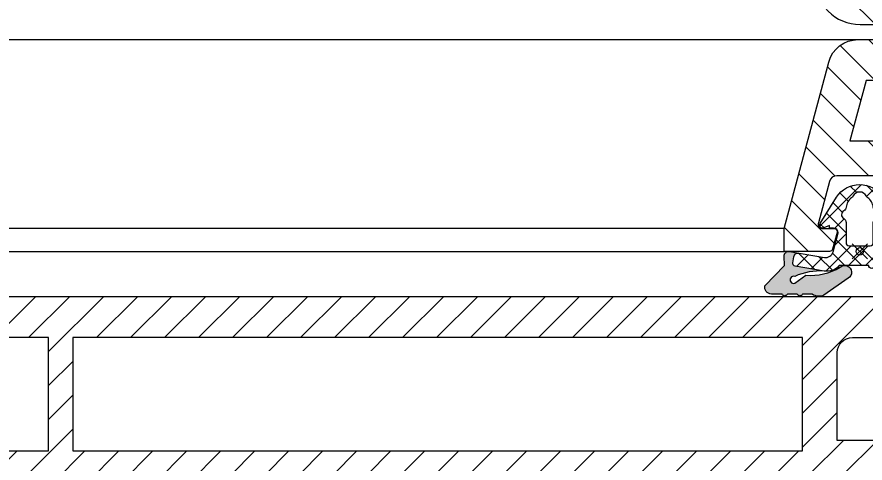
# Model space of a CAD drawing. Header units: millimetres. Extents: x -20000 to 230000, y -17405 to 25402.
# Drawn here: x 125252.3 to 125308.3, y -5923.1 to -5893.6 of the extents above; entities that cross this region are included whole.
import ezdxf

# ---------------------------------------------------------------- set-up
doc = ezdxf.new("R2010")
doc.units = ezdxf.units.MM
doc.header["$PDMODE"] = 35
doc.header["$PDSIZE"] = 0.5
doc.layers.get('0').update_dxf_attribs({"lineweight": 13})
doc.layers.get('Defpoints').update_dxf_attribs({"true_color": 0xc2a584})
doc.layers.add('0 - Invisible', color=43, linetype='Continuous', lineweight=0, plot=False)
doc.layers.add('1 - Joint', color=7, linetype='Continuous', lineweight=13)
doc.layers.add('1 - PVC', color=7, linetype='Continuous', lineweight=13)
doc.styles.add('Texte Poralu', font='tahomabd.ttf')
doc.dimstyles.new('30 - 1000', dxfattribs={"dimtxt": 10, "dimasz": 10, "dimexe": 5, "dimexo": 2.5, "dimgap": 5, "dimtad": 1, "dimdec": 1, "dimtxsty": 'Texte Poralu', "dimcen": 5, "dimazin": 0, "dimtfac": 1, "dimtdec": 1, "dimtmove": 0, "dimatfit": 3, "dimfxl": 1, "dimarcsym": 0})

# ---------------------------------------------------------------- blocks, each defined once
blk = doc.blocks.new('*U293')
at = {"layer": '1 - Joint', "linetype": 'ByBlock'}
blk.add_hatch(color=256, dxfattribs=at).paths.add_polyline_path([(2.837325350334595, 3.139991519083196), (2.837230218505284, 3.783950421553527, 0.5773502691894579), (2.837179043450761, 4.130360579289117), (2.837082144486431, 4.786281435543059, 0.5773502691909409), (2.837030969431908, 5.132691593276831), (2.836925737877665, 5.845016760584257, 0.4193348017584231), (2.27370869603874, 6.282638477367072), (0.9436061346323195, 4.973423669500335), (0.3123396824385063, 5.000109868433356, 0.4776593921746675), (0.003963884089444891, 4.649794824750643), (0.1108990051861845, 4.024656032906933, -0.406954113261026), (0.3554536081701379, 4.364833528126837), (0.7494759464625539, 4.434306012226443, -0.4186793779256662), (0.9816712415331502, 4.269069366799158), (1.304053628361999, 2.355574123706901, -0.1252863138081158), (1.658837343635242, 4.297025540807226, -1.387029410552403), (2.110892919166418, 4.301161987306841), (1.585120378506418, 3.56910120961038, -0.153630631233487), (1.052299900505204, 1.300656256895308, 0.167658565838902), (0.9341191521853036, 1.032052687149189), (0.9341191521853036, 0.9581185570023079, 0.7449870863440491), (1.777665545088894, 0.7801199396617445), (2.905789576016105, 2.370638600377788, 0.2506215972346258)])
h = blk.add_hatch(dxfattribs=at)
h.set_pattern_fill('ANSI37', color=256, scale=0.25, style=0)
h.set_pattern_definition([(45, (0, 0), (-0.561266007566822, 0.5612660075668221), []), (135, (0, 0), (-0.5612660075668221, -0.561266007566822), [])])
h.paths.add_polyline_path([(0.9341191521853036, 0.9581185570023079, -0.04115551601890488), (0.9341191521853036, 1.032052687149189), (0.9341191521853036, 1.363633654231307, 0.2771051803063581), (1.304053628362454, 2.355574123705082), (0.981165421449078, 4.272071653411331, 0.4142135623735269), (0.7494759464620991, 4.434306012226443), (0.3554536081701379, 4.364833528126837, 0.4069541132610259), (0.1108990051861845, 4.024656032906933), (0.3987534679972673, 2.341869411793596, -0.388878731853411), (0.0357591140418666, 1.772082409815994), (-1.225078089887574, 1.434242099237963, -0.4142135623730951), (-1.525078089887756, 1.734242099237236), (-1.525078089887756, 2.010642202159943), (-1.714314720503807, 2.010642202159943), (-1.543816532480377, 2.376276746312215, 0.1095178116833867), (-1.525078089887301, 2.460800398659558, 0.414213562372962), (-1.725078089887574, 2.660800398660286, 0.1408717361745996), (-1.831281991344894, 2.63027231761771), (-3.57761294758302, 1.535889472777854, 0.2582714339693256), (-4.421777834461864, 0.01064220215994364, 0.2582714339694442), (-3.577612947582566, -1.514605068457967), (-1.83128199134535, -2.608987913296005, 0.1408717361754908), (-1.725078089887575, -2.639515994340399, 0.4142135623730951), (-1.525078089887757, -2.439515994339672, 0.1095178116837978), (-1.543816532480378, -2.354992341990509), (-1.714314720503808, -1.989357797840057), (-1.525078089887757, -1.989357797840057), (-1.525078089887757, -1.789357797841148, -0.414213562373428), (-1.22507808988712, -1.489357797840057), (0.03575911404186594, -1.827198108418088, -0.3888787318534718), (0.3987534679972664, -2.39698511039569), (0.1041466368151297, -4.067783476015393, 0.04366094290853437), (0.1011081874175936, -4.102513111547523, 0.3639702342659416), (0.2663785518843717, -4.299474662149805), (0.758899242387087, -4.386319348443067, 0.03772682989310878), (0.7888898933433658, -4.389301645021987, 0.3706939118394439), (0.9905904285233184, -4.224087433374734), (1.314452114771029, -2.387376540084006, 0.2713813844121956), (0.9341191521853032, -1.342260662717308), (0.9341191521853032, -0.9891440048413644, 1), (0.9341191521853033, -0.5891440048399093)])
h.paths.add_polyline_path([(-0.3658808478144236, 0.7106422021588515), (-0.3658808478144239, -0.6893577978407847, -0.4142135623735945), (-0.5658808478146967, -0.8893577978415123), (-1.902162592191417, -0.889357797839693, 0.2679491924312639), (-2.16197021332664, -1.039357797841148, -0.2679491924311203), (-2.421777834462318, -1.189357797838965, -0.2713242461924865), (-2.683452612631299, -1.036076271353522, 0.2434314752799365), (-2.913794247934675, -0.8844355081109819, -0.2106048335014689), (-3.543891381010326, -0.5238521096653124, 0.1163404642471713), (-3.648952251402989, -0.434769724362922, -0.2819206211492917), (-3.921777834462318, 0.01064220215994355, -0.2819206211492656), (-3.648952251402989, 0.45605412868099, 0.1163404642473058), (-3.543891381010326, 0.5451365139851994, -0.2106048335014686), (-2.913794247934675, 0.9057199124308687, 0.2434314752799362), (-2.683452612631299, 1.057360675673408, -0.2713242461923491), (-2.421777834462318, 1.210642202160671, -0.2679491924311201), (-2.16197021332664, 1.060642202159216, 0.2679491924306129), (-1.902162592192326, 0.9106422021595794), (-0.5658808478142416, 0.9106422021595791, -0.4142135623730951)], flags=16)
at = {"layer": '0 - Invisible', "linetype": 'ByBlock'}
blk.add_point((0, 0), dxfattribs=at)
at = {"layer": '1 - Joint', "linetype": 'ByBlock'}
for points in [[(2.110892919166418, 4.301161987306841), (1.585120378506418, 3.56910120961038, -0.153630631233487), (1.052299900505204, 1.300656256895308, 1.132680330705248), (1.777665545088894, 0.7801199396617445), (2.905789576016105, 2.370638600377788, 0.2506215972346257), (2.837325350334595, 3.139991519083196), (2.837230218505284, 3.783950421553527, 0.577350269189458), (2.837179043450761, 4.130360579289117), (2.837082144486431, 4.786281435543059, 0.5773502691894251), (2.837030969431908, 5.132691593275012), (2.836925737877665, 5.845016760584257, 0.4193348017583478), (2.27370869603874, 6.282638477367072), (0.9436061346323195, 4.973423669500335), (0.3123396824385063, 5.000109868433356, 0.4776593921746676), (0.003963884089444891, 4.649794824750643), (0.3987534679972673, 2.341869411793596, -0.3888787318534825), (0.0357591140418666, 1.772082409815994), (-1.225078089887574, 1.434242099237963, -0.414213562373095), (-1.525078089887756, 1.734242099237236), (-1.525078089887756, 2.010642202159943), (-1.714314720503807, 2.010642202159943), (-1.543816532480377, 2.376276746312215, 0.1095178116833867), (-1.525078089887301, 2.460800398659558, 0.4142135623729619), (-1.725078089887574, 2.660800398660286, 0.1408717361754908), (-1.831281991345349, 2.63027231761771), (-3.57761294758302, 1.535889472777854, 0.2582714339693255), (-4.421777834461864, 0.01064220215994364, 0.2582714339693255), (-3.577612947583475, -1.514605068457967), (-1.83128199134535, -2.608987913296005, 0.1408717361754908), (-1.725078089887575, -2.639515994340399, 0.414213562373095), (-1.525078089887757, -2.439515994339672, 0.1095178116831429), (-1.543816532479923, -2.354992341990509), (-1.714314720503808, -1.989357797840057), (-1.525078089887757, -1.989357797840057), (-1.525078089887757, -1.789357797841148, -0.414213562373095), (-1.225078089887575, -1.489357797840057), (0.03575911404186594, -1.827198108418088, -0.3888787318534718), (0.3987534679972664, -2.39698511039569), (0.1041466368151297, -4.067783476015393, 0.04366094290853437), (0.1011081874175936, -4.102513111547523, 0.3639702342662791), (0.2663785518843717, -4.299474662149805), (0.758899242387087, -4.386319348443067, 0.03772682989310878), (0.7888898933433658, -4.389301645021987, 0.3706939118394439), (0.9905904285233184, -4.224087433374734), (1.314452114771029, -2.387376540084006, 0.2713813844121955), (0.9341191521853032, -1.342260662717308), (0.9341191521853032, -0.9891440048413644, 0.9999999999999999), (0.9341191521853033, -0.5891440048399093), (0.9341191521853036, 1.363633654231307, 0.277105180306966), (1.304053628361999, 2.355574123706901, -0.1252863138081164), (1.658837343635242, 4.297025540807226, -1.387029410552403)], [(-3.648952251402989, 0.45605412868099, 0.1163404642473058), (-3.543891381010326, 0.5451365139851994, -0.2106048335014686), (-2.913794247934675, 0.9057199124308687, 0.2434314752799362), (-2.683452612631299, 1.057360675673408, -0.2713242461923491), (-2.421777834462318, 1.210642202160671, -0.2679491924311201), (-2.16197021332664, 1.060642202159216, 0.2679491924311205), (-1.902162592191416, 0.9106422021595794), (-0.5658808478142416, 0.9106422021595791, -0.414213562373095), (-0.3658808478144236, 0.7106422021588515), (-0.3658808478144239, -0.6893577978407847, -0.414213562373095), (-0.565880847814242, -0.8893577978415123), (-1.902162592191417, -0.889357797839693, 0.2679491924312639), (-2.16197021332664, -1.039357797841148, -0.2679491924311203), (-2.421777834462318, -1.189357797838965, -0.2713242461924865), (-2.683452612631299, -1.036076271353522, 0.2434314752799365), (-2.913794247934675, -0.8844355081109819, -0.2106048335014689), (-3.543891381010326, -0.5238521096653124, 0.1163404642471713), (-3.648952251402989, -0.434769724362922, -0.2819206211492917), (-3.921777834462318, 0.01064220215994355, -0.2819206211492657)]]:
    blk.add_lwpolyline(points, format="xyb", close=True, dxfattribs=at)
blk.add_lwpolyline([(1.304053628361999, 2.355574123706901), (0.981165421449078, 4.272071653411331, 0.4142135623729482), (0.7494759464625539, 4.434306012226443), (0.3554536081701379, 4.364833528126837, 0.40695411326285), (0.1108990051861845, 4.024656032905114)], format="xyb", dxfattribs=at)
blk = doc.blocks.new('Rehau - Gamme Performance - Z75')
at = {"layer": '1 - PVC'}
h = blk.add_hatch(dxfattribs=at)
h.set_pattern_fill('ANSI31', color=256, scale=0.5, angle=90, style=0)
h.set_pattern_definition([(225, (0, 0), (-1.122532015133644, 1.122532015133644), [])])
edge = h.paths.add_edge_path()
edge.add_line((-88.24928382993676, 45.99000000000523), (-85.48999999999069, 45.99000000000523))
edge.add_line((-85.48999999999069, 45.99000000000523), (-85.48999999999069, 47.49999999999999))
edge.add_line((-85.48999999999069, 47.49999999999999), (-74.98999999999069, 47.49999999999999))
edge.add_line((-74.98999999999069, 47.49999999999999), (-68.71999999997206, 47.49999999999999))
edge.add_arc((-68.72218144929452, 46.49501717655314), 1.004985191007486, -4.28082838400951, 89.87563206038578, ccw=False)
edge.add_line((-67.71999999997206, 46.41999999999825), (-70.4199999999837, 12.17999999999301))
edge.add_arc((-68.10151395439716, 9.12599059272586), 3.83436448492521, 127.2043649946584, 145.4600747106923)
edge.add_line((-71.26000000000931, 11.30000000000291), (-73.48999999999069, 11.49999999999999))
edge.add_line((-73.48999999999069, 11.49999999999999), (-74.98999999999069, 10.63000000000465))
edge.add_line((-74.98999999999069, 10.63000000000465), (-74.98999999999069, 8.999999999999995))
edge.add_line((-74.98999999999069, 8.999999999999995), (-69.48999999999069, 8.999999999999996))
edge.add_line((-69.48999999999069, 8.999999999999996), (-69.48999999999069, 9.499999999999996))
edge.add_arc((-68.48999999999069, 9.499999999999996), 1, 90, 180, ccw=False)
edge.add_line((-68.48999999999069, 10.5), (-67.98999999999069, 10.5))
edge.add_arc((-67.98999999999069, 9.499999999999996), 1, 0, 90, ccw=False)
edge.add_line((-66.98999999999069, 9.499999999999996), (-66.98999999999069, 3.699999999997086))
edge.add_arc((-67.98999999999069, 3.699999999997086), 1, -90, 0, ccw=False)
edge.add_line((-67.98999999999069, 2.699999999997086), (-72.28999999997905, 2.699999999997085))
edge.add_line((-72.28999999997905, 2.699999999997085), (-72.28999999997905, 4.999999999999996))
edge.add_line((-72.28999999997905, 4.999999999999996), (-74.98999999999069, 4.999999999999996))
edge.add_line((-74.98999999999069, 4.999999999999996), (-74.98999999999069, 0.9999999999999956))
edge.add_arc((-73.98999999999069, 0.9999999999999954), 1, 180, 270)
edge.add_line((-73.98999999999069, -4.530580833445063e-15), (-1.989999999990687, -1.218523565145914e-16))
edge.add_arc((-2.007174987826805, 2.00711411288759), 2.007187595208706, 270.4902712269308, 359.7969250617998)
edge.add_line((-1.224646799147353e-16, 2), (-8.572527594031472e-16, 14))
edge.add_line((-8.572527594031472e-16, 14), (-3.000000000000001, 14))
edge.add_arc((-2.992265343091475, 13.79486933138258), 0.2052764383092315, 92.15937167025542, 164.4208787637697)
edge.add_line((-3.190000027301722, 13.85000018286519), (-3.479999999981374, 12.75))
edge.add_arc((-3.292198413050246, 12.69552920606764), 0.1955415644958182, 163.8254957409319, 270.6441722228936)
edge.add_line((-3.289999999979046, 12.5), (-2.539999999979046, 12.50000020000152))
edge.add_arc((-2.540000099986856, 12.20000010000535), 0.3000000999961852, -1.910016527517655e-05, 89.99998089992158, ccw=False)
edge.add_line((-2.239999999990688, 12.19999999999709), (-2.239999999990687, 9.5))
edge.add_arc((-2.739999999996788, 9.499999999992772), 0.5000000000061009, -15.1540802023016, 8.283222996396944e-10, ccw=False)
edge.add_arc((-2.748180423661364, 9.510690668621162), 0.510756182878055, 270.9177055663264, 343.92821423007496, ccw=False)
edge.add_line((-2.739999999990687, 9), (-4.989999999990688, 9))
edge.add_line((-4.989999999990688, 9), (-6.510000000009314, 9))
edge.add_arc((-6.512204451853354, 9.493491521909558), 0.4934964455845091, 194.4915912489008, 270.255941472307, ccw=False)
edge.add_line((-6.989999999990688, 9.369999999995343), (-7.729999940551353, 12.12000008215546))
edge.add_arc((-7.441154124332757, 12.20022294689142), 0.2997792747563318, 89.77941564981683, 195.5218856422021, ccw=False)
edge.add_line((-7.440000000002329, 12.5), (-6.690000000002329, 12.5))
edge.add_arc((-6.695021450809315, 12.70101635974238), 0.2010790686577961, 271.4309686846746, 374.0993958011116)
edge.add_line((-6.499999972700608, 12.75000018287392), (-6.796585329982919, 13.85089877620339))
edge.add_arc((-6.990000129723523, 13.80000010000695), 0.1999998999930972, 14.74357521650881, 89.99996283426184)
edge.add_line((-6.989999999990688, 14), (-19.98999999999069, 14))
edge.add_line((-19.98999999999069, 14), (-19.98999999999069, 21.89999999999418))
edge.add_line((-19.98999999999069, 21.89999999999418), (-22.19000000000233, 21.89999999999418))
edge.add_line((-22.19000000000233, 21.89999999999418), (-22.19000000000233, 23.24000000000524))
edge.add_line((-22.19000000000233, 23.24000000000524), (-23.98999999999069, 23.89999999999418))
edge.add_line((-23.98999999999069, 23.89999999999418), (-23.98999999999069, 21.75))
edge.add_line((-23.98999999999069, 21.75), (-30.28999999997905, 21.75))
edge.add_arc((-30.28999999997905, 23.25), 1.5, 180, 270, ccw=False)
edge.add_line((-31.78999999997905, 23.25), (-31.78999999997905, 29.5))
edge.add_line((-31.78999999997905, 29.5), (-32.28999999997905, 30))
edge.add_line((-32.28999999997905, 30), (-31.78999999997905, 30.5))
edge.add_line((-31.78999999997905, 30.5), (-31.78999999997905, 36.75))
edge.add_arc((-30.28999999997905, 36.75), 1.5, 90, 180, ccw=False)
edge.add_line((-30.28999999997905, 38.25), (-23.98999999999069, 38.25))
edge.add_line((-23.98999999999069, 38.25), (-23.98999999999069, 36.10000000000582))
edge.add_line((-23.98999999999069, 36.10000000000582), (-22.19000000000233, 36.75))
edge.add_line((-22.19000000000233, 36.75), (-22.19000000000233, 38.10000000000582))
edge.add_line((-22.19000000000233, 38.10000000000582), (-19.98999999999069, 38.10000000000582))
edge.add_line((-19.98999999999069, 38.10000000000582), (-19.98999999999069, 50.5))
edge.add_line((-19.98999999999069, 50.5), (-24.48999999999069, 50.5))
edge.add_line((-24.48999999999069, 50.5), (-24.48999999999069, 56.30000000000291))
edge.add_arc((-23.48999999999069, 56.30000000000291), 1, 90, 180, ccw=False)
edge.add_line((-23.48999999999069, 57.30000000000291), (-20.48999999999069, 57.30000000000291))
edge.add_line((-20.48999999999069, 57.30000000000291), (-20.48999999999069, 59))
edge.add_arc((-21.48999999999069, 59), 1, 0, 90)
edge.add_line((-21.48999999999069, 60), (-90.10999999998603, 59.99999999999999))
edge.add_arc((-90.10749774441169, 57.99832429393285), 2.001677270076865, 90.07162429386416, 164.8931752544079)
edge.add_line((-92.04000023915432, 58.52000043998122), (-94.98999999999069, 47.49999999999999))
edge.add_line((-94.98999999999069, 47.49999999999999), (-94.98999999999069, 45.99999999999999))
edge.add_line((-94.98999999999069, 45.99999999999999), (-91.71755994867999, 45.99999999999999))
edge.add_arc((-91.78000505813976, 46.19000692520927), 0.2000050582433572, 288.1929273698759, 359.9980161245207)
edge.add_line((-91.5800000000163, 46.19000000000232), (-91.5799992000102, 47.29000000000814))
edge.add_arc((-91.77999960001762, 47.28999959999782), 0.2000004000078114, 0.0001145942867981743, 90.0001145942868)
edge.add_line((-91.78000000002794, 47.49000000000523), (-92.0800000000163, 47.49000000000523))
edge.add_line((-92.0800000000163, 47.49000000000523), (-92.44000000000233, 47.50000080000608))
edge.add_arc((-92.43947538212188, 47.80105889481115), 0.3010585518990877, 164.798656823331, 269.9001576091116, ccw=False)
edge.add_line((-92.72999999998137, 47.88000000000465), (-91.98999999999069, 50.63000000000465))
edge.add_arc((-91.50418428935888, 50.49610378591623), 0.5039296586269806, 90.66011212022107, 164.5912008324401, ccw=False)
edge.add_line((-91.50998999999138, 50.99999999999999), (-89.98999999999069, 50.99999999999999))
edge.add_line((-89.98999999999069, 50.99999999999999), (-88.46999999997206, 50.99999999999999))
edge.add_arc((-88.46779554844375, 50.50650847768085), 0.4934964459926764, 14.491591285768209, 90.25594143543861, ccw=False)
edge.add_line((-87.98999999999069, 50.63000000000465), (-87.25, 47.88000000000465))
edge.add_arc((-87.53999910702522, 47.79999819761796), 0.3008317976221037, -90.00017007007119, 15.422537464502796, ccw=False)
edge.add_line((-87.53999999997905, 47.49916639999719), (-87.88000000000466, 47.49000000000523))
edge.add_line((-87.88000000000466, 47.49000000000523), (-88.17999999999302, 47.49000000000523))
edge.add_arc((-88.17999251561355, 47.28999251561412), 0.2000074845311425, 90.00214403654347, 179.9978559592879)
edge.add_line((-88.38000000000466, 47.29000000000814), (-88.38000000000466, 46.17999999999301))
edge.add_arc((-88.1838582509835, 46.17497652455151), 0.1962060677313211, 178.5328924866821, 250.5214830313094)
edge = h.paths.add_edge_path(flags=16)
edge.add_line((-11.98999999999069, 2.699999999997089), (-2.690000000002328, 2.69999999999709))
edge.add_line((-2.690000000002328, 2.69999999999709), (-2.690000000002329, 6.69999999999709))
edge.add_line((-2.690000000002329, 6.69999999999709), (-6.510000000009313, 6.69999999999709))
edge.add_arc((-6.504529918925643, 9.516098511895823), 2.816103824525176, 195.3633868731512, 269.8887069595782, ccw=False)
edge.add_line((-9.21999999997206, 8.770000000004075), (-10, 11.69999999999709))
edge.add_line((-10, 11.69999999999709), (-11.98999999999069, 11.69999999999709))
edge.add_line((-11.98999999999069, 11.69999999999709), (-11.98999999999069, 2.69999999999709))
h.paths.add_polyline_path([(-20.69000000000233, 2.699999999997088), (-13.59000000002561, 2.699999999997089), (-13.59000000002561, 11.69999999999709), (-20.69000000000233, 11.69999999999709)], flags=16)
edge = h.paths.add_edge_path(flags=16)
edge.add_line((-32.98999999999069, 2.700001000004702), (-22.28999999997905, 2.699999999997088))
edge.add_line((-22.28999999997905, 2.699999999997088), (-22.28999999997905, 19.44999999999709))
edge.add_line((-22.28999999997905, 19.44999999999709), (-30.29717260668986, 19.44999999999709))
edge.add_arc((-30.29358630343906, 23.23209467316324), 3.782096373489552, 224.5252442920876, 269.9456703238559, ccw=False)
edge.add_line((-32.98999999999069, 20.58000000000174), (-32.98999999999069, 2.700001000004701))
edge = h.paths.add_edge_path(flags=16)
edge.add_line((-64.69000000000233, 2.699999999997086), (-34.59000000002561, 2.700001000004702))
edge.add_line((-34.59000000002561, 2.700001000004702), (-34.59000000002561, 20.58000000000174))
edge.add_line((-34.59000000002561, 20.58000000000174), (-34.59000000002561, 22.09344716888154))
edge.add_arc((-32.998398716107, 22.09172358451807), 1.591602217174391, 133.3025362296125, 179.937953008674, ccw=False)
edge.add_line((-34.09000000002561, 23.25), (-34.09000000002561, 27.05000000000291))
edge.add_line((-34.09000000002561, 27.05000000000291), (-35.78999999997905, 27.05000000000291))
edge.add_arc((-35.78999999997905, 28.05000000000291), 1, 180, 270, ccw=False)
edge.add_line((-36.78999999997905, 28.05000000000291), (-36.78999999997905, 29.14999999999418))
edge.add_line((-36.78999999997905, 29.14999999999418), (-34.09000000002561, 29.14999999999418))
edge.add_line((-34.09000000002561, 29.14999999999418), (-34.09000000002561, 30.94999999999709))
edge.add_line((-34.09000000002561, 30.94999999999709), (-36.78999999997905, 30.94999999999709))
edge.add_line((-36.78999999997905, 30.94999999999709), (-36.78999999997905, 32.05000000000291))
edge.add_arc((-35.78999999997905, 32.05000000000291), 1, 90, 180, ccw=False)
edge.add_line((-35.78999999997905, 33.05000000000291), (-34.09000000002561, 33.05000000000291))
edge.add_line((-34.09000000002561, 33.05000000000291), (-34.089999000018, 36.75))
edge.add_arc((-30.28999949999547, 36.75000049998036), 3.799999500022555, 89.99999999969492, 180.0000075386232, ccw=False)
edge.add_line((-30.28999949997524, 40.55000000000291), (-22.28999999997905, 40.55000000000291))
edge.add_line((-22.28999999997905, 40.55000000000291), (-22.28999999997905, 48.19999999999709))
edge.add_line((-22.28999999997905, 48.19999999999709), (-64.80999999999767, 48.19999999999708))
edge.add_arc((-64.81289466310918, 47.7014072425028), 0.4986011601473449, 89.66736356764665, 175.5607483615334)
edge.add_line((-65.30999999999767, 47.74000000007799), (-68.05999970476842, 12.80000066566571))
edge.add_arc((-67.98950657374372, 9.501246976226145), 3.29950680937513, 0.021653686537490557, 91.2242030261852, ccw=False)
edge.add_line((-64.69000000000233, 9.502493952619258), (-64.69000000000233, 2.699999999997086))
h.paths.add_polyline_path([(-26.78999999997905, 49.80000000000291), (-26.78999999997905, 57.30000000000291), (-74.98999999999069, 57.3000000000029), (-74.98999999999069, 49.8000000000029)], flags=16)
edge = h.paths.add_edge_path(flags=16)
edge.add_line((-85.77000000001863, 51.22000000000116), (-85.39000000001397, 49.8000000000029))
edge.add_line((-85.39000000001397, 49.8000000000029), (-76.59000000002561, 49.8000000000029))
edge.add_line((-76.59000000002561, 49.8000000000029), (-76.59000000002561, 57.3000000000029))
edge.add_line((-76.59000000002561, 57.3000000000029), (-89.57000000000698, 57.3000000000029))
edge.add_line((-89.57000000000698, 57.3000000000029), (-90.64000000001397, 53.3000000000029))
edge.add_line((-90.64000000001397, 53.3000000000029), (-88.46999999997206, 53.29999899999529))
edge.add_arc((-88.46999999996599, 50.50000000000252), 2.799998999992766, 14.931457485972487, 90.00000000012409, ccw=False)
edge.add_arc((-85.76727207503714, 51.2207294832432), 0.002823777701067703, -165.02865492438673, 14.931457442870283, ccw=False)
for points in [[(-19.98999999999069, 50.5), (-24.48999999999069, 50.5), (-24.48999999999069, 56.30000000000291, -0.414213562373095), (-23.48999999999069, 57.30000000000291), (-20.48999999999069, 57.30000000000291)], [(-21.48999999999069, 60), (-90.10999999998603, 59.99999999999999, 0.3385861363177704)]]:
    blk.add_lwpolyline(points, format="xyb", dxfattribs=at)
blk.add_lwpolyline([(-85.77000000001863, 51.22000000000116), (-85.39000000001397, 49.8000000000029), (-76.59000000002561, 49.8000000000029), (-76.59000000002561, 57.3000000000029), (-89.57000000000698, 57.3000000000029), (-90.64000000001397, 53.3000000000029), (-88.46999999997206, 53.29999899999529, -0.3397878278317044), (-85.76454364287201, 51.22145706720766, -0.9996519753067034)], format="xyb", close=True, dxfattribs=at)
blk.add_lwpolyline([(-26.78999999997905, 49.80000000000291), (-26.78999999997905, 57.30000000000291), (-74.98999999999069, 57.3000000000029), (-74.98999999999069, 49.8000000000029)], close=True, dxfattribs=at)
blk = doc.blocks.new('*U538')
at = {"layer": '1 - PVC'}
for p, q in [((15.11598111861784, 59.99999999999982), (595.884067017402, 59.99999999999301)), ((591.0000481360191, 47.49999999999306), (20.00000000000057, 47.49999999999977)), ((20.00000000000055, 45.99999999999976), (591.0000481360191, 45.99999999999306))]:
    blk.add_line(p, q, dxfattribs=at)
at = {"xscale": -1, "rotation": 89.99999999999937}
blk.add_blockref('*U293', (596.0000481360191, 45.99999999999311), dxfattribs=at)
blk.add_blockref('Rehau - Gamme Performance - Z75', (619.0000481360182, -17.00000000000728))
blk = doc.blocks.new('Rehau - DL98')
at = {"layer": '1 - PVC', "linetype": 'ByBlock'}
h = blk.add_hatch(dxfattribs=at)
h.set_pattern_fill('ANSI31', color=256, scale=0.5, angle=270, style=0)
h.set_pattern_definition([(315, (98, 0), (1.122532015133644, 1.122532015133644), [])])
h.paths.add_polyline_path([(1.879529492071015, 37.82031643489609, 0.3966685553808879), (0, 35.8239480178454), (0, 0), (1.799999999988358, 0, 0.4689688986931894), (3.766506847430719, 2.364487062906846), (2.999999999985448, 6.499999999883585), (3, 14.99999999994179), (38, 15), (39.80000000000291, 15, 0.4689688986932354), (41.76650684743072, 17.36448706290685), (41, 21.5), (41, 22.5, -0.4142135623730951), (41.5, 23), (51.30000000000291, 23), (51.30000000000291, 16, 0.4142135623730951), (51.80000000000291, 15.5), (58.99999999998545, 15.5), (59, 18.20000000001164), (54.00000000001455, 18.20000000001164), (54.00000000001455, 23.20000000006985), (68, 23.20000000001164), (86.00000000001455, 23.20000000001164), (86.00000000001455, 18.20000000001164), (81.00000000001455, 18.20000000001164), (80.99999999998545, 15.5), (89.69999999999709, 15.5, 0.4142135623730951), (90.19999999999709, 16), (90.19999999999709, 20.5), (89.69999999999709, 20.5, -0.4142135623730951), (88.69999999999709, 21.5), (88.69999999999709, 22, -0.4142135623730951), (89.69999999999709, 23), (94.30000000000291, 23, -0.4142135623731307), (95, 22.29999999998836), (95.00000000001455, 21.5), (94.23349315256928, 17.36448706290685, 0.2850017038207022), (95, 15.40000000002328), (95, 15), (97.99999999998545, 15), (98, 25.90000000002328), (98, 66, 0.4142135623730951), (97, 67), (93, 67), (92.99999999998545, 64.29999999998836), (95.30000000000291, 64.29999999998836), (95.30000000000291, 60, -0.4142135623730951), (94.30000000000291, 59), (88.5, 59, -0.4142135623730951), (87.5, 60), (87.5, 60.5, -0.4142135623730951), (88.5, 61.5), (89, 61.5), (89, 67), (86.49999999998545, 67), (86.7624659905996, 64), (68.32562743491144, 62.5489893371705), (67.99999999998545, 62.22336190222995), (67.72188789721986, 62.50147400511196), (51.57845909573371, 61.23095860442845, -0.4374089726612938), (50.5, 62.22787593811518), (50.5, 77.5), (52, 77.5), (52, 80.00525588833261, 0.3394542588165427), (51.85176380905614, 80.19844105356606), (50.75176380902121, 80.49318516528001, 0.493145426031467), (50.5, 80.29999999998836), (50.5, 79.54999999998836, -0.4931454260510824), (50.12235428644635, 79.26022225210909), (47.37059047745424, 79.99755514250137, -0.3394542588633446), (47, 80.48051805567229), (47, 83.51948194432771, -0.3394542588633955), (47.37059047745424, 84.00244485749863), (50.1223542864609, 84.73977774789091, -0.4931454260917456), (50.5, 84.44999999995343), (50.5, 83.70000000001164, 0.4931454260900017), (50.75176380905032, 83.50681483471999), (51.85176380901248, 83.80155894643394, 0.3394542589447556), (52, 83.9947441117256), (52.00000000001455, 87.00000000005821), (50.49999999995634, 87.00000000005821), (39.48236190978787, 84.04783277120441, 0.3394542588633612), (38, 82.11598111863714), (38, 40)])
h.paths.add_polyline_path([(38, 37.29508844472002), (38, 17.70000000001164), (2.30000000000291, 17.70000000001164), (2.30000000000291, 35.14077809988521)], flags=16)
h.paths.add_polyline_path([(40, 37.413897450082, 0.327538221718526), (40.69999999999709, 38.3678366515087), (40.69999999998254, 41), (48.19999999999709, 41), (48.19999999999709, 25.70000000001164), (46.30000000000291, 25.70000000001164), (44, 25.70000000001164), (40, 25.70000000001164)], flags=16)
h.paths.add_polyline_path([(40.70000000001164, 43), (40.69999999999709, 67), (48.20000000001164, 67), (48.20000000001164, 43)], flags=16)
h.paths.add_polyline_path([(50.19999999999709, 57.56843380007194), (50.19999999999709, 57.95192733907606, -0.3913924554663752), (50.66077045215934, 58.45038600597763), (53.69999999999709, 58.68957855878398), (53.83241696543701, 58.70000000001164), (65.5, 59.61825869936729), (65.49999999998545, 56.89999999996508), (67, 56.90000000002328), (67, 59.73631125950487), (69, 59.89371467323508), (69, 56.90000000002328), (70.5, 56.89999999996508), (70.5, 60.01176723343087), (82, 60.91683686187025), (82.00000000001455, 56.89999999996508), (83.50000000001455, 56.90000000002328), (83.5, 61.03488942218246), (84.79999999998836, 61.13720164098777), (84.80000000000291, 60.5), (84.80000000000291, 60, 0.2288714561773755), (86, 57.27236366062425), (86, 25.90000000002328), (50.19999999999709, 25.90000000002328)], flags=16)
h.paths.add_polyline_path([(40.69999999999709, 69.00000000005821), (40.70000000001164, 81.5788522270741), (44.69999999999709, 82.65064899693243), (44.69999999999709, 80.48051805567229, 0.3394542588589886), (46.77530667366227, 77.77592574205482), (48.19999999999709, 77.39418031577952), (48.19999999999709, 69)], flags=16)
h.paths.add_polyline_path([(88.30000000000291, 43), (95.29999999998836, 42.99999999994179), (95.30000000000291, 25.70000000006985), (88.29999999998836, 25.70000000006985)], flags=16)
h.paths.add_polyline_path([(88.30000000001746, 45), (88.30000000000291, 56.29999999998836), (88.69999999999709, 56.29999999998836), (88.69999999999709, 55.5, 0.4142135623730951), (89.69999999999709, 54.5), (90.19999999998254, 54.5), (90.19999999999709, 56.30000000004657), (91.80000000001746, 56.30000000004657), (91.80000000000291, 54.5), (92.30000000000291, 54.5, 0.4142135623730951), (93.30000000000291, 55.5), (93.30000000000291, 56.29999999998836), (95.30000000000291, 56.29999999998836), (95.30000000000291, 45)], flags=16)
h.paths.add_polyline_path([(98.00000000001455, 15.00000000005821), (95, 15.00000000005821), (95, 0, 0.4142135623730951), (98, 3)], flags=17)
at = {"layer": '0 - Invisible'}
blk.add_point((52, 82), dxfattribs=at)
at = {"layer": '1 - PVC', "linetype": 'ByBlock'}
blk.add_lwpolyline([(47, 80.48051805567229), (47, 83.51948194432771, -0.3394542588633955), (47.37059047745424, 84.00244485749863), (50.1223542864609, 84.73977774789091, -0.4931454260314429), (50.5, 84.45000000001164), (50.5, 83.70000000001164, 0.4931454260310607), (50.75176380902121, 83.50681483471999), (51.85176380901248, 83.80155894643394, 0.339454258863612), (52, 83.99474411166739), (52, 87), (50.5, 87), (39.48236190978787, 84.04783277120441, 0.3394542588633613), (38, 82.11598111863714), (38, 40)], format="xyb", dxfattribs=at)
blk.add_lwpolyline([(40.69999999999709, 69), (40.69999999999709, 81.5788522270741), (44.69999999999709, 82.65064899681602), (44.69999999999709, 80.48051805567229, 0.3394542588634359), (46.77530667372048, 77.77592574205482), (48.19999999999709, 77.39418031577952), (48.19999999999709, 69), (40.69999999999709, 69)], format="xyb", close=True, dxfattribs=at)
blk = doc.blocks.new('Rehau - Coulisse C3')
at = {"layer": '1 - Joint', "linetype": 'ByBlock'}
for points in [[(47.26650480601529, -8.5), (44.01650480601529, -8.5), (45.14698318036972, -16.07381301891292, 0.3714528131433199), (45.64150480601529, -16.5, 0.3714528131432862), (46.13602643167542, -16.07381301891292)], [(46.26650480601529, -26, 0.4142135623730951), (45.26650480601529, -27), (45.26650480601529, -27.5), (47.26650480601529, -27.5), (47.26650480601529, -27, 0.4142135623730951)]]:
    blk.add_hatch(color=256, dxfattribs=at).paths.add_polyline_path(points)
at = {"layer": '1 - PVC', "linetype": 'ByBlock'}
h = blk.add_hatch(dxfattribs=at)
h.set_pattern_fill('ANSI31', color=256, scale=0.5, style=0)
h.set_pattern_definition([(45, (0, 0), (-1.122532015133644, 1.122532015133644), [])])
h.paths.add_polyline_path([(44.26650480601529, 0), (37.26650480601529, 0), (0, 0), (0.4893009611987509, -8), (0.9148679638165049, -14.95795898820506), (2.774954104301287, -15.88536372722592), (2.355694162368309, -9.030524269794114, -0.4322206989170116), (2.854761561582563, -8.5), (8.066504806018202, -8.5, -0.4142135623730951), (8.566504806018202, -9), (8.566504806018202, -30.09999999997672, -0.4142135623731799), (8.066504806018202, -30.59999999997672), (4.145292846762459, -30.59999999997672, -0.396432827365101), (3.646225447548204, -30.13052426977083), (3.263342420585104, -23.87044211459579), (1.530143286741804, -25.01762159599457), (2.090730751020601, -34.18314561859006, 0.3964328273650712), (5.085135146291577, -37), (44.26650480601529, -37, 0.4142135623730951), (47.26650480601529, -34), (47.26650480601529, -27.5), (45.26650480601529, -27.5), (43.01650480601529, -27.5), (43.01650480601529, -29), (45.26650480601529, -29), (45.26650480601529, -30.59999999997672), (37.26650480601529, -30.59999999997672), (37.26650480601529, -29), (39.51650480601529, -29), (39.51650480601529, -27.5), (35.66650480602402, -27.5), (35.66650480602402, -30.09999999997672, -0.4142135623730951), (35.16650480602402, -30.59999999997672), (17.76650480601529, -30.59999999997672, -0.4142135623730951), (17.26650480601529, -30.09999999997672), (17.26650480601529, -9, -0.4142135623730951), (17.76650480601529, -8.5), (35.16650480602402, -8.5, -0.4142135623730951), (35.66650480602402, -9), (35.66650480602402, -10), (37.26650480601529, -10), (37.26650480601529, -8.5), (39.51650480601529, -8.5), (39.51650480601529, -7), (37.26650480601529, -7), (37.26650480601529, -5.400000000023283), (45.26650480601529, -5.400000000023283), (45.26650480601529, -7), (43.01650480601529, -7), (43.01650480601529, -8.5), (44.01650480601529, -8.5), (47.26650480601529, -8.5), (47.26650480601529, -3, 0.4142135623730958)])
h.paths.add_polyline_path([(17.76650480601529, -2), (44.26650480601529, -2, -0.4142135623730951), (45.26650480601529, -3), (45.26650480601529, -3.799999999988358), (37.26650480601529, -3.799999999988358, 0.4142135623730536), (35.66650480602402, -5.400000000023283), (35.66650480602402, -6.400000000023283, -0.4142135623730951), (35.16650480602402, -6.900000000023283), (17.76650480601529, -6.900000000023283, -0.4142135623730951), (17.26650480601529, -6.400000000023283), (17.26650480601529, -2.5, -0.4142135623730951)], flags=16)
h.paths.add_polyline_path([(15.66650480602402, -2.5), (15.66650480602402, -6.400000000023283, -0.4142135623730951), (15.16650480602402, -6.900000000023283), (2.495365011782269, -6.900000000023283, -0.3964328273653322), (1.996297612568014, -6.430524269759189), (1.757763393979985, -2.530524269794114, -0.4322206989177161), (2.25683079319424, -2), (15.16650480602402, -2, -0.4142135623730951)], flags=16)
h.paths.add_polyline_path([(15.66650480602402, -9), (15.66650480602402, -30.09999999997672, -0.4142135623730211), (15.16650480602402, -30.59999999997672), (10.66650480602402, -30.59999999997672, -0.4142135623737599), (10.16650480602402, -30.09999999997672), (10.16650480602402, -9, -0.4142135623730945), (10.66650480602402, -8.5), (15.16650480602402, -8.5, -0.4142135623730951)], flags=16)
h.paths.add_polyline_path([(17.76650480601529, -32.20000000001164), (44.76650480601529, -32.20000000001164, -0.4142135623730951), (45.26650480601529, -32.70000000001164), (45.26650480601529, -34, -0.4142135623730951), (44.26650480601529, -35), (17.76650480601529, -35, -0.4142135623730951), (17.26650480601529, -34.5), (17.26650480601529, -32.70000000001164, -0.4142135623730955)], flags=16)
h.paths.add_polyline_path([(15.16650480602402, -32.20000000001164, -0.4142135623730951), (15.66650480602402, -32.70000000001164), (15.66650480602402, -34.5, -0.4142135623730951), (15.16650480602402, -35), (4.214034638018347, -35, -0.396432827365141), (3.714967238804093, -34.53052426979411), (3.604874522527098, -32.73052426974755, -0.4322206989176171), (4.103941921741352, -32.20000000001164)], flags=16)
at = {"layer": '0 - Invisible'}
blk.add_point((1.222505625279155, -19.98779029207071), dxfattribs=at)
at = {"layer": '1 - Joint', "linetype": 'ByBlock'}
for p, q in [((44.01650480601529, -8.5), (47.26650480601529, -8.5)), ((44.01650480601529, -8.5), (45.14698318036972, -16.07381301891292)), ((46.13602643167542, -16.07381301891292), (47.26650480601529, -8.5)), ((45.26650480601529, -27), (45.26650480601529, -27.5)), ((47.26650480601529, -27.5), (47.26650480601529, -27)), ((45.26650480601529, -27.5), (47.26650480601529, -27.5))]:
    blk.add_line(p, q, dxfattribs=at)
for centre, radius, start, end in [((45.64150480601529, -16), 0.5000000000003367, 188.4893769406414, 270), ((45.64150480601529, -16), 0.5, 270, 351.5106230593586), ((46.26650480601529, -27), 1, 90, 180), ((46.26650480601529, -27), 1, 0, 90)]:
    blk.add_arc(centre, radius, start, end, dxfattribs=at)
at = {"layer": '1 - PVC', "linetype": 'ByBlock'}
for points in [[(47.26650480601529, -27.5), (47.26650480601529, -34, -0.414213562373095), (44.26650480601529, -37), (5.085135146291577, -37, -0.3964328273666827), (2.090730751020601, -34.18314561859006), (1.530143286741804, -25.01762159599457), (3.263342420585104, -23.87044211459579), (3.646225447548204, -30.13052426971262, 0.3964328273666827), (4.145292846762459, -30.59999999997672), (8.066504806018202, -30.59999999997672, 0.414213562373095), (8.566504806018202, -30.09999999997672), (8.566504806018202, -9, 0.414213562373095), (8.066504806018202, -8.5), (2.854761561582563, -8.5, 0.4322206989157448), (2.355694162368309, -9.030524269794114), (2.774954104301287, -15.88536372722592), (0.9148679638165049, -14.95795898820506), (0.4893009611987509, -8), (0, 0), (37.26650480601529, 0), (44.26650480601529, 0, -0.414213562373095), (47.26650480601529, -3), (47.26650480601529, -8.5)], [(44.01650480601529, -8.5), (43.01650480601529, -8.5), (43.01650480601529, -7), (45.26650480601529, -7), (45.26650480601529, -5.400000000023283), (37.26650480601529, -5.400000000023283), (37.26650480601529, -7), (39.51650480601529, -7), (39.51650480601529, -8.5), (37.26650480601529, -8.5), (37.26650480601529, -10), (35.66650480602402, -10), (35.66650480602402, -9, 0.414213562373095), (35.16650480602402, -8.5), (17.76650480601529, -8.5, 0.414213562373095), (17.26650480601529, -9), (17.26650480601529, -30.09999999997672, 0.414213562373095), (17.76650480601529, -30.59999999997672), (35.16650480602402, -30.59999999997672, 0.414213562373095), (35.66650480602402, -30.09999999997672), (35.66650480602402, -27.5), (39.51650480601529, -27.5), (39.51650480601529, -29), (37.26650480601529, -29), (37.26650480601529, -30.59999999997672), (45.26650480601529, -30.59999999997672), (45.26650480601529, -29), (43.01650480601529, -29), (43.01650480601529, -27.5), (45.26650480601529, -27.5)]]:
    blk.add_lwpolyline(points, format="xyb", dxfattribs=at)
for points in [[(1.757763393979985, -2.530524269794114), (1.996297612568014, -6.430524269759189, 0.3964328273666827), (2.495365011782269, -6.900000000023283), (15.16650480602402, -6.900000000023283, 0.414213562373095), (15.66650480602402, -6.400000000023283), (15.66650480602402, -2.5, 0.414213562373095), (15.16650480602402, -2), (2.25683079319424, -2, 0.4322206989157448)], [(37.26650480601529, -3.799999999988358), (45.26650480601529, -3.799999999988358), (45.26650480601529, -3, 0.414213562373095), (44.26650480601529, -2), (17.76650480601529, -2, 0.414213562373095), (17.26650480601529, -2.5), (17.26650480601529, -6.400000000023283, 0.414213562373095), (17.76650480601529, -6.900000000023283), (35.16650480602402, -6.900000000023283, 0.414213562373095), (35.66650480602402, -6.400000000023283), (35.66650480600947, -5.400000000023283, -0.414213562373095)], [(10.66650480602402, -8.5, 0.414213562373095), (10.16650480602402, -9), (10.16650480602402, -30.09999999997672, 0.414213562373095), (10.66650480602402, -30.59999999997672), (15.16650480602402, -30.59999999997672, 0.414213562373095), (15.66650480602402, -30.09999999997672), (15.66650480602402, -9, 0.414213562373095), (15.16650480602402, -8.5)], [(3.714967238804093, -34.53052426973591, 0.3964328273666827), (4.214034638018347, -35), (15.16650480602402, -35, 0.414213562373095), (15.66650480602402, -34.5), (15.66650480602402, -32.70000000001164, 0.414213562373095), (15.16650480602402, -32.20000000001164), (4.103941921741352, -32.20000000001164, 0.4322206989157448), (3.604874522527098, -32.73052426974755)], [(44.76650480601529, -32.20000000001164), (17.76650480601529, -32.20000000001164, 0.414213562373095), (17.26650480601529, -32.70000000001164), (17.26650480601529, -34.5, 0.414213562373095), (17.76650480601529, -35), (44.26650480601529, -35, 0.414213562373095), (45.26650480601529, -34), (45.26650480601529, -32.70000000001164, 0.414213562373095)]]:
    blk.add_lwpolyline(points, format="xyb", close=True, dxfattribs=at)
blk = doc.blocks.new('*U711')
at = {"xscale": -1, "rotation": 90}
blk.add_blockref('Rehau - DL98', (32.5, -4.999999999999994), dxfattribs=at)
at = {"xscale": -1}
blk.add_blockref('Rehau - Coulisse C3', (-5.20689655175542, -4.999999999999994), dxfattribs=at)
blk = doc.blocks.new('*D1074')
at = {"layer": 'Defpoints', "color": 0, "lineweight": -2, "transparency": 16777216}
blk.add_line((125420.0000000001, -3505.6683587772), (125455.9922766959, -3505.6683587772), dxfattribs=at)
at = {"layer": 'Defpoints', "color": 0, "transparency": 16777216}
for p in [(125417.5000000001, -3505.6683587772), (125417.5000000001, -3505.6683587772), (120000, -6005.668358777197)]:
    blk.add_point(p, dxfattribs=at)
at = {"layer": 'Defpoints', "color": 0, "transparency": 16777216, "insert": (125439.246138348, -3495.463523317159), "char_height": 10, "attachment_point": 5, "style": 'Texte Poralu'}
blk.add_mtext('2500', dxfattribs=at)

msp = doc.modelspace()

# ---------------------------------------------------------------- block references
for name, p in [('*U711', (125357.4999955303, -5852.071916476396)), ('*U538', (124711.9999754432, -5955.071593255383))]:
    msp.add_blockref(name, p)

# ---------------------------------------------------------------- dimensions: what is measured, and where the dimension line sits
at = {"layer": 'Defpoints'}
dim = msp.add_ordinate_dim(feature_location=(125417.5000000001, -3505.6683587772), offset=(0, 0), dtype=0, origin=(120000, -6005.668358777197), dimstyle='30 - 1000', dxfattribs=at)
dim.commit()
dim.dimension.update_dxf_attribs({"geometry": '*D1074', "text_midpoint": (125439.246138348, -3495.463523317159)})

doc.saveas('drawing.dxf')
